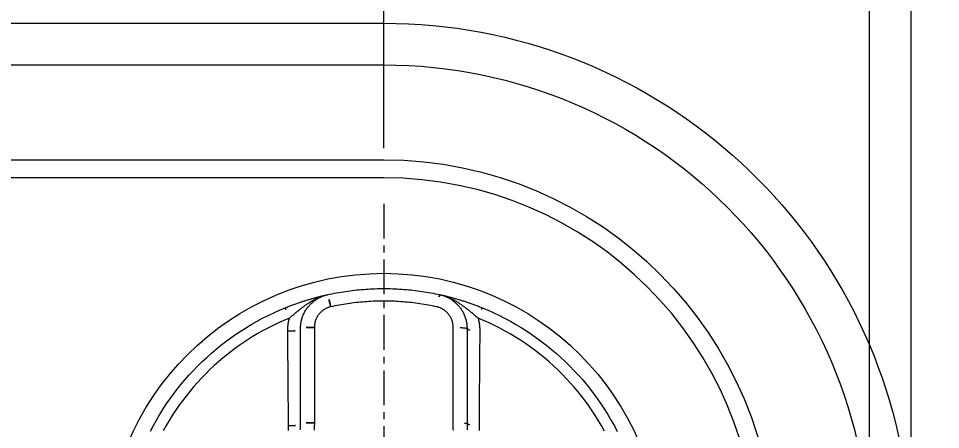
# Model space of a CAD drawing. Extents: x 16296679582 to 16296680068, y -37409616349 to -37409615993.
# Drawn here: x 16296679726.4 to 16296679792.8, y -37409616153.2 to -37409616123.6 of the extents above; entities that cross this region are included whole.
import ezdxf

# ---------------------------------------------------------------- set-up
doc = ezdxf.new("R2010")
doc.units = 0
doc.header["$LTSCALE"] = 10
doc.header["$MEASUREMENT"] = 0
doc.header["$PDMODE"] = 3
doc.header["$PDSIZE"] = -10
doc.linetypes.add('CENTER', pattern=[2, 1.25, -0.25, 0.25, -0.25])
doc.layers.get('0').update_dxf_attribs({"linetype": 'CONTINUOUS'})
doc.layers.get('DEFPOINTS').update_dxf_attribs({"linetype": 'CONTINUOUS'})
doc.layers.add('CL', color=2, linetype='CENTER')
doc.layers.add('DWG', color=7, linetype='CONTINUOUS')
doc.styles.add('Daelim Dimension', font='')
doc.styles.get('Daelim Dimension').set_extended_font_data('나눔고딕')
doc.dimstyles.new('DEFAULT', dxfattribs={"dimscale": 2, "dimtxt": 2, "dimasz": 2, "dimexe": 0, "dimexo": 2, "dimgap": 1, "dimtad": 1, "dimdec": 1, "dimzin": 9, "dimdsep": 46, "dimtxsty": 'Daelim Dimension', "dimcen": 0.5, "dimclrd": 252, "dimclre": 252, "dimclrt": 3, "dimadec": 1, "dimazin": 0, "dimtfac": 1, "dimtdec": 1, "dimtix": 1, "dimtmove": 0, "dimatfit": 3, "dimfxl": 1, "dimtolj": 1, "dimtzin": 1, "dimlwd": 9, "dimlwe": 9, "dimarcsym": 0})

# ---------------------------------------------------------------- blocks, each defined once
blk = doc.blocks.new('*D43')
at = {"color": 5, "lineweight": 9, "transparency": 16777216}
for p, q in [((16296679702.66807, -37409616132.93708), (16296679702.66807, -37409616110.60345)), ((16296679706.66807, -37409616110.60345), (16296679748.66807, -37409616110.60345)), ((16296679752.66807, -37409616132.93708), (16296679752.66807, -37409616110.60345))]:
    blk.add_line(p, q, dxfattribs=at)
at = {"color": 5, "transparency": 16777216}
for points in [[(16296679706.66807, -37409616109.93679), (16296679706.66807, -37409616111.27012), (16296679702.66807, -37409616110.60345)], [(16296679748.66807, -37409616109.93679), (16296679748.66807, -37409616111.27012), (16296679752.66807, -37409616110.60345)]]:
    blk.add_solid(points, dxfattribs=at)
at = {"layer": 'DEFPOINTS', "color": 0, "transparency": 16777216}
for p in [(16296679752.66807, -37409616110.60345), (16296679702.66807, -37409616136.93708), (16296679752.66807, -37409616136.93708)]:
    blk.add_point(p, dxfattribs=at)
at = {"color": 7, "transparency": 16777216, "insert": (16296679727.66807, -37409616104.26011), "char_height": 8, "attachment_point": 5, "style": 'Daelim Dimension'}
blk.add_mtext('\\A1;50', dxfattribs=at)
blk = doc.blocks.new('*D44')
at = {"color": 5, "lineweight": 9, "transparency": 16777216}
for p, q in [((16296679664.66807, -37409616157.93708), (16296679664.66807, -37409616082.79661)), ((16296679668.66807, -37409616082.79661), (16296679786.66807, -37409616082.79661)), ((16296679790.66807, -37409616157.93708), (16296679790.66807, -37409616082.79661))]:
    blk.add_line(p, q, dxfattribs=at)
at = {"color": 5, "transparency": 16777216}
for points in [[(16296679668.66807, -37409616082.12994), (16296679668.66807, -37409616083.46327), (16296679664.66807, -37409616082.79661)], [(16296679786.66807, -37409616082.12994), (16296679786.66807, -37409616083.46327), (16296679790.66807, -37409616082.79661)]]:
    blk.add_solid(points, dxfattribs=at)
at = {"layer": 'DEFPOINTS', "color": 0, "transparency": 16777216}
for p in [(16296679790.66807, -37409616082.79661), (16296679664.66807, -37409616161.93708), (16296679790.66807, -37409616161.93708)]:
    blk.add_point(p, dxfattribs=at)
at = {"color": 7, "transparency": 16777216, "insert": (16296679727.66807, -37409616076.44182), "char_height": 8, "attachment_point": 5, "style": 'Daelim Dimension'}
blk.add_mtext('\\A1;126', dxfattribs=at)
blk = doc.blocks.new('*D42')
at = {"color": 5, "lineweight": 9, "transparency": 16777216}
for p, q in [((16296679667.66807, -37409616157.93708), (16296679667.66807, -37409616095.18499)), ((16296679671.66807, -37409616095.18499), (16296679783.66807, -37409616095.18499)), ((16296679787.66807, -37409616157.93708), (16296679787.66807, -37409616095.18499))]:
    blk.add_line(p, q, dxfattribs=at)
at = {"color": 5, "transparency": 16777216}
for points in [[(16296679671.66807, -37409616094.51833), (16296679671.66807, -37409616095.85165), (16296679667.66807, -37409616095.18499)], [(16296679783.66807, -37409616094.51833), (16296679783.66807, -37409616095.85165), (16296679787.66807, -37409616095.18499)]]:
    blk.add_solid(points, dxfattribs=at)
at = {"layer": 'DEFPOINTS', "color": 0, "transparency": 16777216}
for p in [(16296679787.66807, -37409616095.18499), (16296679667.66807, -37409616161.93708), (16296679787.66807, -37409616161.93708)]:
    blk.add_point(p, dxfattribs=at)
at = {"color": 7, "transparency": 16777216, "insert": (16296679727.66807, -37409616088.84737), "char_height": 8, "attachment_point": 5, "style": 'Daelim Dimension'}
blk.add_mtext('\\A1;120', dxfattribs=at)

msp = doc.modelspace()

# ---------------------------------------------------------------- linework, layer by layer
at = {"layer": 'CL', "lineweight": 13, "ltscale": 0.2}
msp.add_line((16296679752.66807, -37409616136.93708), (16296679752.66807, -37409616227.37255), dxfattribs=at)
at = {"layer": 'DWG', "lineweight": 18}
for p, q in [((16296679702.66807, -37409616123.93708), (16296679752.66807, -37409616123.93708)), ((16296679702.66807, -37409616126.93708), (16296679752.66807, -37409616126.93708)), ((16296679702.66807, -37409616133.76535), (16296679752.66807, -37409616133.76535)), ((16296679752.66807, -37409616135.05945), (16296679702.66807, -37409616135.05945)), ((16296679746.66807, -37409616152.74129), (16296679746.66807, -37409616145.91491)), ((16296679747.66807, -37409616145.8251), (16296679747.66807, -37409616152.68913)), ((16296679757.66807, -37409616152.68913), (16296679757.66807, -37409616145.8251)), ((16296679758.66807, -37409616145.91491), (16296679758.66807, -37409616152.74129))]:
    msp.add_line(p, q, dxfattribs=at)
for points in [[(16296679748.63453, -37409616143.4725), (16296679748.79465, -37409616143.43824), (16296679748.95492, -37409616143.40538), (16296679749.11533, -37409616143.37392), (16296679749.27588, -37409616143.34385), (16296679749.43656, -37409616143.31519), (16296679749.59736, -37409616143.28791), (16296679749.75829, -37409616143.26204), (16296679749.91932, -37409616143.23757), (16296679750.08047, -37409616143.2145), (16296679750.24171, -37409616143.19282), (16296679750.40304, -37409616143.17255), (16296679750.56447, -37409616143.15366), (16296679750.72597, -37409616143.13618), (16296679750.88755, -37409616143.1201), (16296679751.0492, -37409616143.10542), (16296679751.21091, -37409616143.09213), (16296679751.37267, -37409616143.08025), (16296679751.53449, -37409616143.06976), (16296679751.69635, -37409616143.06067), (16296679751.85825, -37409616143.05298), (16296679752.02018, -37409616143.04668), (16296679752.18213, -37409616143.04179), (16296679752.3441, -37409616143.0383), (16296679752.50609, -37409616143.0362), (16296679752.66808, -37409616143.0355), (16296679752.83007, -37409616143.0362), (16296679752.99206, -37409616143.0383), (16296679753.15403, -37409616143.04179), (16296679753.31598, -37409616143.04669), (16296679753.47791, -37409616143.05298), (16296679753.63981, -37409616143.06067), (16296679753.80167, -37409616143.06976), (16296679753.96348, -37409616143.08025), (16296679754.12525, -37409616143.09214), (16296679754.28696, -37409616143.10542), (16296679754.44861, -37409616143.1201), (16296679754.61019, -37409616143.13618), (16296679754.77169, -37409616143.15366), (16296679754.93311, -37409616143.17255), (16296679755.09445, -37409616143.19283), (16296679755.25569, -37409616143.2145), (16296679755.41683, -37409616143.23757), (16296679755.57786, -37409616143.26205), (16296679755.73878, -37409616143.28792), (16296679755.89959, -37409616143.31519), (16296679756.06027, -37409616143.34385), (16296679756.22082, -37409616143.37392), (16296679756.38123, -37409616143.40538), (16296679756.54149, -37409616143.43824), (16296679756.70161, -37409616143.4725)], [(16296679745.57218, -37409616144.41971), (16296679745.64095, -37409616144.39201), (16296679745.70988, -37409616144.36458), (16296679745.77893, -37409616144.33741), (16296679745.84805, -37409616144.31053), (16296679745.9172, -37409616144.28395), (16296679745.98632, -37409616144.25768), (16296679746.05537, -37409616144.23174), (16296679746.1243, -37409616144.20615), (16296679746.19307, -37409616144.18092), (16296679746.26162, -37409616144.15605), (16296679746.3299, -37409616144.13158), (16296679746.39788, -37409616144.10751), (16296679746.4655, -37409616144.08385), (16296679746.53271, -37409616144.06064), (16296679746.59957, -37409616144.03783), (16296679746.66617, -37409616144.01539), (16296679746.73244, -37409616143.99334), (16296679746.79834, -37409616143.97168), (16296679746.86386, -37409616143.95042), (16296679746.92897, -37409616143.92954), (16296679746.99364, -37409616143.90906), (16296679747.05784, -37409616143.88898), (16296679747.12155, -37409616143.86929), (16296679747.18474, -37409616143.85001), (16296679747.24737, -37409616143.83114), (16296679747.30943, -37409616143.81267), (16296679747.37089, -37409616143.7946), (16296679747.43172, -37409616143.77695), (16296679747.49189, -37409616143.7597), (16296679747.55138, -37409616143.74287), (16296679747.61027, -37409616143.72639), (16296679747.66859, -37409616143.71028), (16296679747.72635, -37409616143.69452), (16296679747.78355, -37409616143.67911), (16296679747.84022, -37409616143.66402), (16296679747.89637, -37409616143.64927), (16296679747.95201, -37409616143.63483), (16296679748.00714, -37409616143.6207), (16296679748.06179, -37409616143.60688), (16296679748.11597, -37409616143.59335), (16296679748.16969, -37409616143.58011), (16296679748.22296, -37409616143.56715), (16296679748.27579, -37409616143.55445), (16296679748.32821, -37409616143.54202), (16296679748.38021, -37409616143.52985), (16296679748.43182, -37409616143.51791), (16296679748.48304, -37409616143.50623), (16296679748.5339, -37409616143.49477), (16296679748.58439, -37409616143.48353), (16296679748.63453, -37409616143.4725)], [(16296679745.87219, -37409616145.16058), (16296679745.92317, -37409616145.11633), (16296679745.97419, -37409616145.0722), (16296679746.02524, -37409616145.02819), (16296679746.07635, -37409616144.98433), (16296679746.12752, -37409616144.94062), (16296679746.17875, -37409616144.8971), (16296679746.23007, -37409616144.85377), (16296679746.28147, -37409616144.81065), (16296679746.33297, -37409616144.76777), (16296679746.38457, -37409616144.72514), (16296679746.43629, -37409616144.68276), (16296679746.48813, -37409616144.64067), (16296679746.54011, -37409616144.59888), (16296679746.59223, -37409616144.55742), (16296679746.64451, -37409616144.51628), (16296679746.69694, -37409616144.47549), (16296679746.74955, -37409616144.43508), (16296679746.80234, -37409616144.39506), (16296679746.85532, -37409616144.35544), (16296679746.90849, -37409616144.31624), (16296679746.96188, -37409616144.27748), (16296679747.01548, -37409616144.23918), (16296679747.06931, -37409616144.20135), (16296679747.12337, -37409616144.16402), (16296679747.17769, -37409616144.12719), (16296679747.23227, -37409616144.09095), (16296679747.28714, -37409616144.05539), (16296679747.3423, -37409616144.02053), (16296679747.39775, -37409616143.98639), (16296679747.4535, -37409616143.95299), (16296679747.50955, -37409616143.92034), (16296679747.5659, -37409616143.88848), (16296679747.62255, -37409616143.85742), (16296679747.67951, -37409616143.82719), (16296679747.73678, -37409616143.7978), (16296679747.79436, -37409616143.76927), (16296679747.85225, -37409616143.74163), (16296679747.91046, -37409616143.7149), (16296679747.96899, -37409616143.68909), (16296679748.02784, -37409616143.66424), (16296679748.08701, -37409616143.64036), (16296679748.14651, -37409616143.61746), (16296679748.20634, -37409616143.59558), (16296679748.26649, -37409616143.57473), (16296679748.32699, -37409616143.55494), (16296679748.38781, -37409616143.53622), (16296679748.44898, -37409616143.51859), (16296679748.51049, -37409616143.50208), (16296679748.57234, -37409616143.48672), (16296679748.63453, -37409616143.4725)], [(16296679746.66807, -37409616145.91491), (16296679746.669, -37409616145.84746), (16296679746.67179, -37409616145.77993), (16296679746.67643, -37409616145.71239), (16296679746.6829, -37409616145.64493), (16296679746.69119, -37409616145.5776), (16296679746.70128, -37409616145.51048), (16296679746.71317, -37409616145.44365), (16296679746.72684, -37409616145.37717), (16296679746.74228, -37409616145.31112), (16296679746.75947, -37409616145.24557), (16296679746.77841, -37409616145.1806), (16296679746.79908, -37409616145.11628), (16296679746.82148, -37409616145.05266), (16296679746.84565, -37409616144.98959), (16296679746.8716, -37409616144.92709), (16296679746.89927, -37409616144.86523), (16296679746.92864, -37409616144.80407), (16296679746.95967, -37409616144.74368), (16296679746.99232, -37409616144.68411), (16296679747.02655, -37409616144.62544), (16296679747.06234, -37409616144.56773), (16296679747.09963, -37409616144.51105), (16296679747.1384, -37409616144.45545), (16296679747.17861, -37409616144.401), (16296679747.22023, -37409616144.34778), (16296679747.26327, -37409616144.29575), (16296679747.30781, -37409616144.24483), (16296679747.35381, -37409616144.19508), (16296679747.40119, -37409616144.14651), (16296679747.44991, -37409616144.0992), (16296679747.49991, -37409616144.05318), (16296679747.55114, -37409616144.00852), (16296679747.60353, -37409616143.96526), (16296679747.65704, -37409616143.92344), (16296679747.71161, -37409616143.88312), (16296679747.76718, -37409616143.84434), (16296679747.8237, -37409616143.80715), (16296679747.88113, -37409616143.77161), (16296679747.93959, -37409616143.73761), (16296679747.99907, -37409616143.70517), (16296679748.0595, -37409616143.67431), (16296679748.12081, -37409616143.64507), (16296679748.18292, -37409616143.61746), (16296679748.24577, -37409616143.59152), (16296679748.30929, -37409616143.56728), (16296679748.37342, -37409616143.54477), (16296679748.43807, -37409616143.524), (16296679748.50319, -37409616143.50502), (16296679748.5687, -37409616143.48785), (16296679748.63453, -37409616143.4725)], [(16296679756.48819, -37409616144.35157), (16296679756.33656, -37409616144.31895), (16296679756.18479, -37409616144.28766), (16296679756.03288, -37409616144.2577), (16296679755.88083, -37409616144.22906), (16296679755.72866, -37409616144.20177), (16296679755.57637, -37409616144.1758), (16296679755.42397, -37409616144.15117), (16296679755.27146, -37409616144.12787), (16296679755.11885, -37409616144.1059), (16296679754.96614, -37409616144.08526), (16296679754.81334, -37409616144.06595), (16296679754.66046, -37409616144.04797), (16296679754.5075, -37409616144.03133), (16296679754.35447, -37409616144.01601), (16296679754.20137, -37409616144.00203), (16296679754.04821, -37409616143.98938), (16296679753.895, -37409616143.97806), (16296679753.74174, -37409616143.96807), (16296679753.58844, -37409616143.95942), (16296679753.4351, -37409616143.9521), (16296679753.28173, -37409616143.9461), (16296679753.12834, -37409616143.94144), (16296679752.97493, -37409616143.93811), (16296679752.82151, -37409616143.93611), (16296679752.66808, -37409616143.93545), (16296679752.51466, -37409616143.93611), (16296679752.36123, -37409616143.93811), (16296679752.20782, -37409616143.94144), (16296679752.05443, -37409616143.9461), (16296679751.90107, -37409616143.9521), (16296679751.74773, -37409616143.95942), (16296679751.59443, -37409616143.96807), (16296679751.44117, -37409616143.97806), (16296679751.28795, -37409616143.98938), (16296679751.1348, -37409616144.00203), (16296679750.9817, -37409616144.01601), (16296679750.82866, -37409616144.03133), (16296679750.6757, -37409616144.04797), (16296679750.52282, -37409616144.06594), (16296679750.37002, -37409616144.08525), (16296679750.21731, -37409616144.1059), (16296679750.0647, -37409616144.12786), (16296679749.91219, -37409616144.15117), (16296679749.75978, -37409616144.1758), (16296679749.60749, -37409616144.20177), (16296679749.45532, -37409616144.22906), (16296679749.30327, -37409616144.2577), (16296679749.15136, -37409616144.28766), (16296679748.99958, -37409616144.31895), (16296679748.84795, -37409616144.35157)], [(16296679756.70161, -37409616143.4725), (16296679756.76381, -37409616143.48672), (16296679756.82567, -37409616143.50209), (16296679756.88718, -37409616143.51859), (16296679756.94835, -37409616143.53622), (16296679757.00918, -37409616143.55495), (16296679757.06968, -37409616143.57474), (16296679757.12984, -37409616143.59559), (16296679757.18967, -37409616143.61748), (16296679757.24918, -37409616143.64037), (16296679757.30836, -37409616143.66426), (16296679757.36721, -37409616143.68912), (16296679757.42574, -37409616143.71492), (16296679757.48395, -37409616143.74165), (16296679757.54185, -37409616143.76929), (16296679757.59944, -37409616143.79783), (16296679757.65671, -37409616143.82722), (16296679757.71367, -37409616143.85746), (16296679757.77033, -37409616143.88852), (16296679757.82669, -37409616143.92038), (16296679757.88274, -37409616143.95303), (16296679757.9385, -37409616143.98643), (16296679757.99396, -37409616144.02058), (16296679758.04912, -37409616144.05544), (16296679758.10399, -37409616144.091), (16296679758.15858, -37409616144.12724), (16296679758.2129, -37409616144.16407), (16296679758.26697, -37409616144.20141), (16296679758.3208, -37409616144.23924), (16296679758.37441, -37409616144.27755), (16296679758.4278, -37409616144.31631), (16296679758.48098, -37409616144.35551), (16296679758.53396, -37409616144.39513), (16296679758.58676, -37409616144.43517), (16296679758.63937, -37409616144.47559), (16296679758.69181, -37409616144.51637), (16296679758.74408, -37409616144.55751), (16296679758.79621, -37409616144.59898), (16296679758.84819, -37409616144.64078), (16296679758.90004, -37409616144.68287), (16296679758.95176, -37409616144.72524), (16296679759.00337, -37409616144.76788), (16296679759.05487, -37409616144.81077), (16296679759.10627, -37409616144.85389), (16296679759.15759, -37409616144.89722), (16296679759.20883, -37409616144.94075), (16296679759.25999, -37409616144.98446), (16296679759.3111, -37409616145.02833), (16296679759.36216, -37409616145.07234), (16296679759.41318, -37409616145.11648), (16296679759.46416, -37409616145.16073)], [(16296679756.70161, -37409616143.4725), (16296679756.75176, -37409616143.48353), (16296679756.80226, -37409616143.49477), (16296679756.85312, -37409616143.50623), (16296679756.90435, -37409616143.51792), (16296679756.95597, -37409616143.52985), (16296679757.00798, -37409616143.54203), (16296679757.0604, -37409616143.55447), (16296679757.11325, -37409616143.56716), (16296679757.16653, -37409616143.58012), (16296679757.22025, -37409616143.59337), (16296679757.27444, -37409616143.6069), (16296679757.3291, -37409616143.62073), (16296679757.38424, -37409616143.63486), (16296679757.43989, -37409616143.6493), (16296679757.49605, -37409616143.66405), (16296679757.55272, -37409616143.67914), (16296679757.60994, -37409616143.69456), (16296679757.66771, -37409616143.71033), (16296679757.72604, -37409616143.72644), (16296679757.78494, -37409616143.74291), (16296679757.84443, -37409616143.75975), (16296679757.90461, -37409616143.777), (16296679757.96545, -37409616143.79465), (16296679758.02692, -37409616143.81273), (16296679758.08899, -37409616143.8312), (16296679758.15163, -37409616143.85008), (16296679758.21483, -37409616143.86937), (16296679758.27855, -37409616143.88905), (16296679758.34276, -37409616143.90914), (16296679758.40743, -37409616143.92963), (16296679758.47255, -37409616143.9505), (16296679758.53808, -37409616143.97177), (16296679758.604, -37409616143.99344), (16296679758.67027, -37409616144.01549), (16296679758.73688, -37409616144.03793), (16296679758.80375, -37409616144.06075), (16296679758.87096, -37409616144.08397), (16296679758.93859, -37409616144.10762), (16296679759.00657, -37409616144.1317), (16296679759.07486, -37409616144.15617), (16296679759.14342, -37409616144.18104), (16296679759.21219, -37409616144.20628), (16296679759.28113, -37409616144.23187), (16296679759.35018, -37409616144.25782), (16296679759.41931, -37409616144.28409), (16296679759.48846, -37409616144.31068), (16296679759.55759, -37409616144.33756), (16296679759.62665, -37409616144.36473), (16296679759.69558, -37409616144.39217), (16296679759.76435, -37409616144.41987)], [(16296679756.70161, -37409616143.4725), (16296679756.76743, -37409616143.48784), (16296679756.83292, -37409616143.50501), (16296679756.89803, -37409616143.52399), (16296679756.96267, -37409616143.54475), (16296679757.02678, -37409616143.56727), (16296679757.09029, -37409616143.5915), (16296679757.15314, -37409616143.61743), (16296679757.21524, -37409616143.64503), (16296679757.27654, -37409616143.67428), (16296679757.33697, -37409616143.70512), (16296679757.39645, -37409616143.73756), (16296679757.45492, -37409616143.77155), (16296679757.51233, -37409616143.80708), (16296679757.56883, -37409616143.84425), (16296679757.62439, -37409616143.883), (16296679757.67894, -37409616143.92332), (16296679757.73244, -37409616143.96512), (16296679757.78483, -37409616144.00838), (16296679757.83605, -37409616144.05303), (16296679757.88605, -37409616144.09904), (16296679757.93477, -37409616144.14635), (16296679757.98216, -37409616144.19491), (16296679758.02816, -37409616144.24467), (16296679758.07272, -37409616144.29559), (16296679758.11578, -37409616144.34761), (16296679758.15738, -37409616144.40079), (16296679758.19758, -37409616144.45521), (16296679758.23634, -37409616144.51078), (16296679758.27363, -37409616144.56744), (16296679758.30941, -37409616144.62514), (16296679758.34364, -37409616144.6838), (16296679758.37629, -37409616144.74335), (16296679758.40732, -37409616144.80375), (16296679758.4367, -37409616144.86491), (16296679758.46439, -37409616144.92678), (16296679758.49036, -37409616144.9893), (16296679758.51456, -37409616145.05238), (16296679758.53698, -37409616145.11601), (16296679758.55767, -37409616145.18034), (16296679758.57662, -37409616145.24531), (16296679758.59383, -37409616145.31087), (16296679758.60928, -37409616145.37692), (16296679758.62296, -37409616145.44342), (16296679758.63485, -37409616145.51028), (16296679758.64495, -37409616145.57742), (16296679758.65324, -37409616145.64478), (16296679758.65971, -37409616145.71228), (16296679758.66435, -37409616145.77985), (16296679758.66714, -37409616145.84742), (16296679758.66807, -37409616145.91491)], [(16296679735.86537, -37409616153.28722), (16296679736.07468, -37409616152.89122), (16296679736.29336, -37409616152.50027), (16296679736.52135, -37409616152.11461), (16296679736.75857, -37409616151.73442), (16296679737.00493, -37409616151.35993), (16296679737.26017, -37409616150.99157), (16296679737.52392, -37409616150.6297), (16296679737.79604, -37409616150.27448), (16296679738.07637, -37409616149.92602), (16296679738.36473, -37409616149.58448), (16296679738.66098, -37409616149.24999), (16296679738.96494, -37409616148.92271), (16296679739.27646, -37409616148.60275), (16296679739.59538, -37409616148.29025), (16296679739.92153, -37409616147.98537), (16296679740.25475, -37409616147.68824), (16296679740.59488, -37409616147.39899), (16296679740.94177, -37409616147.11777), (16296679741.29524, -37409616146.84472), (16296679741.65515, -37409616146.57996), (16296679742.02131, -37409616146.32365), (16296679742.39359, -37409616146.07593), (16296679742.7718, -37409616145.83692), (16296679743.1558, -37409616145.60677), (16296679743.54542, -37409616145.38562), (16296679743.9405, -37409616145.17361), (16296679744.34088, -37409616144.97087), (16296679744.74639, -37409616144.77755), (16296679745.15688, -37409616144.59378), (16296679745.57218, -37409616144.41971)], [(16296679748.84795, -37409616144.35157), (16296679748.80828, -37409616144.36087), (16296679748.76881, -37409616144.37128), (16296679748.72958, -37409616144.3828), (16296679748.69064, -37409616144.39539), (16296679748.65203, -37409616144.40904), (16296679748.61378, -37409616144.42374), (16296679748.57595, -37409616144.43948), (16296679748.53857, -37409616144.45621), (16296679748.50169, -37409616144.47395), (16296679748.46534, -37409616144.49265), (16296679748.42957, -37409616144.51231), (16296679748.39443, -37409616144.53291), (16296679748.35992, -37409616144.55446), (16296679748.32596, -37409616144.57698), (16296679748.29258, -37409616144.60047), (16296679748.25981, -37409616144.62489), (16296679748.22769, -37409616144.6502), (16296679748.19625, -37409616144.67638), (16296679748.16552, -37409616144.7034), (16296679748.13553, -37409616144.73123), (16296679748.10632, -37409616144.75983), (16296679748.07793, -37409616144.78919), (16296679748.05037, -37409616144.81926), (16296679748.0237, -37409616144.85001), (16296679747.99793, -37409616144.88143), (16296679747.97302, -37409616144.91357), (16296679747.94895, -37409616144.94644), (16296679747.92576, -37409616144.98), (16296679747.90345, -37409616145.01419), (16296679747.88206, -37409616145.049), (16296679747.8616, -37409616145.08437), (16296679747.84209, -37409616145.12027), (16296679747.82355, -37409616145.15666), (16296679747.80601, -37409616145.19351), (16296679747.78949, -37409616145.23077), (16296679747.774, -37409616145.26841), (16296679747.75957, -37409616145.30638), (16296679747.74621, -37409616145.34469), (16296679747.73387, -37409616145.38341), (16296679747.72257, -37409616145.42251), (16296679747.71231, -37409616145.46195), (16296679747.70311, -37409616145.50169), (16296679747.69495, -37409616145.54168), (16296679747.68787, -37409616145.58188), (16296679747.68185, -37409616145.62225), (16296679747.67691, -37409616145.66273), (16296679747.67305, -37409616145.70332), (16296679747.67029, -37409616145.74393), (16296679747.66863, -37409616145.78454), (16296679747.66807, -37409616145.8251)], [(16296679757.66807, -37409616145.8251), (16296679757.66752, -37409616145.78451), (16296679757.66585, -37409616145.74388), (16296679757.66309, -37409616145.70324), (16296679757.65924, -37409616145.66265), (16296679757.65429, -37409616145.62214), (16296679757.64827, -37409616145.58176), (16296679757.64118, -37409616145.54154), (16296679757.63302, -37409616145.50154), (16296679757.62381, -37409616145.4618), (16296679757.61354, -37409616145.42236), (16296679757.60224, -37409616145.38325), (16296679757.58989, -37409616145.34453), (16296679757.57651, -37409616145.30622), (16296679757.56207, -37409616145.26823), (16296679757.54657, -37409616145.23059), (16296679757.53003, -37409616145.19332), (16296679757.51249, -37409616145.15647), (16296679757.49395, -37409616145.12008), (16296679757.47444, -37409616145.08418), (16296679757.45398, -37409616145.04881), (16296679757.43259, -37409616145.01402), (16296679757.41029, -37409616144.97983), (16296679757.3871, -37409616144.9463), (16296679757.36304, -37409616144.91345), (16296679757.33814, -37409616144.88133), (16296679757.31236, -37409616144.84991), (16296679757.28567, -37409616144.81916), (16296679757.25811, -37409616144.78909), (16296679757.22971, -37409616144.75974), (16296679757.2005, -37409616144.73113), (16296679757.17052, -37409616144.70331), (16296679757.13979, -37409616144.67629), (16296679757.10835, -37409616144.65012), (16296679757.07624, -37409616144.62481), (16296679757.04348, -37409616144.6004), (16296679757.01011, -37409616144.57693), (16296679756.97616, -37409616144.55441), (16296679756.94166, -37409616144.53288), (16296679756.90651, -37409616144.51228), (16296679756.87074, -37409616144.49263), (16296679756.8344, -37409616144.47392), (16296679756.79752, -37409616144.4562), (16296679756.76014, -37409616144.43946), (16296679756.72231, -37409616144.42374), (16296679756.68407, -37409616144.40903), (16296679756.64547, -37409616144.39538), (16296679756.60653, -37409616144.38279), (16296679756.56731, -37409616144.37128), (16296679756.52785, -37409616144.36087), (16296679756.48819, -37409616144.35157)], [(16296679759.76435, -37409616144.41987), (16296679760.18098, -37409616144.59459), (16296679760.59289, -37409616144.77924), (16296679760.9999, -37409616144.97366), (16296679761.40183, -37409616145.17767), (16296679761.79851, -37409616145.39112), (16296679762.18975, -37409616145.61385), (16296679762.57538, -37409616145.84569), (16296679762.95521, -37409616146.08648), (16296679763.32907, -37409616146.33606), (16296679763.69678, -37409616146.59427), (16296679764.05816, -37409616146.86093), (16296679764.41304, -37409616147.1359), (16296679764.76123, -37409616147.41901), (16296679765.10255, -37409616147.7101), (16296679765.43683, -37409616148.009), (16296679765.76388, -37409616148.31554), (16296679766.08353, -37409616148.62959), (16296679766.39561, -37409616148.95095), (16296679766.69992, -37409616149.27949), (16296679766.99629, -37409616149.61502), (16296679767.28455, -37409616149.95739), (16296679767.56451, -37409616150.30644), (16296679767.836, -37409616150.66201), (16296679768.09884, -37409616151.02393), (16296679768.35284, -37409616151.39204), (16296679768.59783, -37409616151.766), (16296679768.83368, -37409616152.14545), (16296679769.06033, -37409616152.5302), (16296679769.2777, -37409616152.92005), (16296679769.48572, -37409616153.3148)], [(16296679745.87219, -37409616145.16058), (16296679745.47442, -37409616145.3273), (16296679745.08127, -37409616145.5033), (16296679744.69289, -37409616145.68846), (16296679744.30943, -37409616145.88263), (16296679743.93105, -37409616146.08569), (16296679743.55789, -37409616146.29749), (16296679743.19012, -37409616146.51791), (16296679742.8279, -37409616146.74681), (16296679742.47136, -37409616146.98406), (16296679742.12068, -37409616147.22954), (16296679741.776, -37409616147.48309), (16296679741.43747, -37409616147.74461), (16296679741.10526, -37409616148.01393), (16296679740.77951, -37409616148.29095), (16296679740.46038, -37409616148.57552), (16296679740.14803, -37409616148.8675), (16296679739.84261, -37409616149.16677), (16296679739.54427, -37409616149.47321), (16296679739.25317, -37409616149.78665), (16296679738.96946, -37409616150.10699), (16296679738.6933, -37409616150.43408), (16296679738.42484, -37409616150.76779), (16296679738.16423, -37409616151.108), (16296679737.91164, -37409616151.45456), (16296679737.66721, -37409616151.80734), (16296679737.43127, -37409616152.16599), (16296679737.20409, -37409616152.5301), (16296679736.98575, -37409616152.89945), (16296679736.77632, -37409616153.27386)], [(16296679745.75252, -37409616146.10834), (16296679745.75241, -37409616146.08929), (16296679745.75241, -37409616146.07023), (16296679745.7525, -37409616146.05116), (16296679745.7527, -37409616146.03208), (16296679745.753, -37409616146.01299), (16296679745.7534, -37409616145.9939), (16296679745.75391, -37409616145.97481), (16296679745.75452, -37409616145.95571), (16296679745.75523, -37409616145.93661), (16296679745.75605, -37409616145.9175), (16296679745.75696, -37409616145.89839), (16296679745.75798, -37409616145.87929), (16296679745.7591, -37409616145.86018), (16296679745.76033, -37409616145.84106), (16296679745.76165, -37409616145.82196), (16296679745.76308, -37409616145.80286), (16296679745.76461, -37409616145.78376), (16296679745.76624, -37409616145.76466), (16296679745.76798, -37409616145.74557), (16296679745.76982, -37409616145.72648), (16296679745.77175, -37409616145.70741), (16296679745.77379, -37409616145.68833), (16296679745.77594, -37409616145.66927), (16296679745.77818, -37409616145.65021), (16296679745.78053, -37409616145.63116), (16296679745.78298, -37409616145.61213), (16296679745.78553, -37409616145.5931), (16296679745.78818, -37409616145.57409), (16296679745.79093, -37409616145.55509), (16296679745.79379, -37409616145.53611), (16296679745.79675, -37409616145.51714), (16296679745.7998, -37409616145.49818), (16296679745.80297, -37409616145.47925), (16296679745.80623, -37409616145.46033), (16296679745.80959, -37409616145.44142), (16296679745.81306, -37409616145.42254), (16296679745.81662, -37409616145.40367), (16296679745.82029, -37409616145.38483), (16296679745.82406, -37409616145.366), (16296679745.82793, -37409616145.3472), (16296679745.8319, -37409616145.32842), (16296679745.83597, -37409616145.30967), (16296679745.84014, -37409616145.29094), (16296679745.84442, -37409616145.27223), (16296679745.84879, -37409616145.25356), (16296679745.85327, -37409616145.2349), (16296679745.85785, -37409616145.21628), (16296679745.86253, -37409616145.19768), (16296679745.86731, -37409616145.17912), (16296679745.87219, -37409616145.16058)], [(16296679768.57363, -37409616153.30177), (16296679768.3653, -37409616152.92695), (16296679768.14808, -37409616152.55733), (16296679767.92203, -37409616152.19315), (16296679767.68724, -37409616151.83468), (16296679767.44381, -37409616151.48206), (16296679767.19192, -37409616151.1354), (16296679766.93174, -37409616150.79485), (16296679766.66346, -37409616150.46056), (16296679766.38725, -37409616150.13268), (16296679766.10327, -37409616149.81138), (16296679765.81171, -37409616149.4968), (16296679765.51273, -37409616149.1891), (16296679765.20651, -37409616148.88844), (16296679764.89323, -37409616148.59498), (16296679764.57305, -37409616148.30885), (16296679764.24615, -37409616148.03022), (16296679763.91271, -37409616147.75925), (16296679763.5729, -37409616147.49608), (16296679763.22689, -37409616147.24088), (16296679762.87486, -37409616146.99379), (16296679762.51698, -37409616146.75497), (16296679762.15342, -37409616146.52458), (16296679761.78436, -37409616146.30276), (16296679761.40997, -37409616146.08969), (16296679761.03042, -37409616145.88551), (16296679760.64589, -37409616145.69036), (16296679760.25656, -37409616145.50441), (16296679759.86259, -37409616145.32782), (16296679759.46416, -37409616145.16073)], [(16296679759.46416, -37409616145.16073), (16296679759.46904, -37409616145.17926), (16296679759.47382, -37409616145.19782), (16296679759.4785, -37409616145.21642), (16296679759.48307, -37409616145.23504), (16296679759.48755, -37409616145.25368), (16296679759.49192, -37409616145.27236), (16296679759.4962, -37409616145.29106), (16296679759.50037, -37409616145.30978), (16296679759.50444, -37409616145.32854), (16296679759.50841, -37409616145.34731), (16296679759.51228, -37409616145.36611), (16296679759.51605, -37409616145.38493), (16296679759.51971, -37409616145.40377), (16296679759.52328, -37409616145.42263), (16296679759.52674, -37409616145.44151), (16296679759.53011, -37409616145.46041), (16296679759.53337, -37409616145.47933), (16296679759.53653, -37409616145.49827), (16296679759.53959, -37409616145.51721), (16296679759.54254, -37409616145.53618), (16296679759.54539, -37409616145.55516), (16296679759.54815, -37409616145.57416), (16296679759.5508, -37409616145.59316), (16296679759.55335, -37409616145.61218), (16296679759.5558, -37409616145.63122), (16296679759.55815, -37409616145.65026), (16296679759.56039, -37409616145.66931), (16296679759.56253, -37409616145.68837), (16296679759.56457, -37409616145.70744), (16296679759.56651, -37409616145.72652), (16296679759.56835, -37409616145.7456), (16296679759.57008, -37409616145.76469), (16296679759.57171, -37409616145.78378), (16296679759.57324, -37409616145.80288), (16296679759.57467, -37409616145.82198), (16296679759.576, -37409616145.84108), (16296679759.57722, -37409616145.86018), (16296679759.57834, -37409616145.87929), (16296679759.57936, -37409616145.89839), (16296679759.58028, -37409616145.9175), (16296679759.58109, -37409616145.9366), (16296679759.5818, -37409616145.9557), (16296679759.58241, -37409616145.97479), (16296679759.58292, -37409616145.99388), (16296679759.58332, -37409616146.01297), (16296679759.58363, -37409616146.03205), (16296679759.58382, -37409616146.05112), (16296679759.58392, -37409616146.07019), (16296679759.58391, -37409616146.08925), (16296679759.5838, -37409616146.1083)], [(16296679745.80726, -37409616152.92513), (16296679745.80623, -37409616152.78841), (16296679745.8052, -37409616152.65173), (16296679745.80417, -37409616152.51508), (16296679745.80314, -37409616152.37847), (16296679745.8021, -37409616152.2419), (16296679745.80105, -37409616152.10535), (16296679745.80001, -37409616151.96883), (16296679745.79896, -37409616151.83235), (16296679745.7979, -37409616151.69589), (16296679745.79685, -37409616151.55946), (16296679745.79579, -37409616151.42306), (16296679745.79473, -37409616151.28667), (16296679745.79366, -37409616151.15031), (16296679745.79259, -37409616151.01398), (16296679745.79152, -37409616150.87766), (16296679745.79045, -37409616150.74137), (16296679745.78938, -37409616150.60509), (16296679745.7883, -37409616150.46883), (16296679745.78722, -37409616150.33257), (16296679745.78614, -37409616150.19633), (16296679745.78505, -37409616150.06011), (16296679745.78396, -37409616149.9239), (16296679745.78288, -37409616149.78769), (16296679745.78178, -37409616149.6515), (16296679745.78069, -37409616149.5153), (16296679745.77959, -37409616149.37911), (16296679745.77849, -37409616149.24293), (16296679745.77739, -37409616149.10675), (16296679745.77628, -37409616148.97057), (16296679745.77518, -37409616148.83438), (16296679745.77407, -37409616148.6982), (16296679745.77295, -37409616148.56201), (16296679745.77184, -37409616148.42581), (16296679745.77072, -37409616148.28961), (16296679745.7696, -37409616148.1534), (16296679745.76848, -37409616148.01719), (16296679745.76736, -37409616147.88096), (16296679745.76623, -37409616147.74471), (16296679745.7651, -37409616147.60846), (16296679745.76397, -37409616147.47219), (16296679745.76284, -37409616147.3359), (16296679745.7617, -37409616147.1996), (16296679745.76056, -37409616147.06327), (16296679745.75942, -37409616146.92693), (16296679745.75828, -37409616146.79056), (16296679745.75713, -37409616146.65417), (16296679745.75598, -37409616146.51775), (16296679745.75483, -37409616146.38131), (16296679745.75368, -37409616146.24484), (16296679745.75252, -37409616146.10834)], [(16296679759.5838, -37409616146.1083), (16296679759.58265, -37409616146.24479), (16296679759.5815, -37409616146.38125), (16296679759.58035, -37409616146.51768), (16296679759.5792, -37409616146.65409), (16296679759.57806, -37409616146.79047), (16296679759.57692, -37409616146.92683), (16296679759.57578, -37409616147.06317), (16296679759.57464, -37409616147.19949), (16296679759.57351, -37409616147.33579), (16296679759.57238, -37409616147.47207), (16296679759.57125, -37409616147.60834), (16296679759.57012, -37409616147.74458), (16296679759.56899, -37409616147.88081), (16296679759.56787, -37409616148.01704), (16296679759.56675, -37409616148.15325), (16296679759.56563, -37409616148.28945), (16296679759.56451, -37409616148.42564), (16296679759.5634, -37409616148.56184), (16296679759.56228, -37409616148.69802), (16296679759.56117, -37409616148.8342), (16296679759.56006, -37409616148.97038), (16296679759.55895, -37409616149.10656), (16296679759.55785, -37409616149.24274), (16296679759.55675, -37409616149.37892), (16296679759.55564, -37409616149.51511), (16296679759.55454, -37409616149.6513), (16296679759.55345, -37409616149.78749), (16296679759.55235, -37409616149.9237), (16296679759.55126, -37409616150.05991), (16296679759.55017, -37409616150.19614), (16296679759.54909, -37409616150.33237), (16296679759.548, -37409616150.46862), (16296679759.54692, -37409616150.60488), (16296679759.54584, -37409616150.74117), (16296679759.54476, -37409616150.87746), (16296679759.54369, -37409616151.01377), (16296679759.54262, -37409616151.15011), (16296679759.54155, -37409616151.28646), (16296679759.54049, -37409616151.42284), (16296679759.53942, -37409616151.55924), (16296679759.53836, -37409616151.69567), (16296679759.53731, -37409616151.83212), (16296679759.53625, -37409616151.96861), (16296679759.5352, -37409616152.10511), (16296679759.53415, -37409616152.24165), (16296679759.53311, -37409616152.37823), (16296679759.53207, -37409616152.51483), (16296679759.53103, -37409616152.65147), (16296679759.52999, -37409616152.78815), (16296679759.52896, -37409616152.92486)], [(16296679745.80228, -37409616153.2435), (16296679745.8049, -37409616153.16396), (16296679745.80661, -37409616153.08438), (16296679745.80739, -37409616153.00476), (16296679745.80726, -37409616152.92513)], [(16296679746.65446, -37409616153.20817), (16296679746.65935, -37409616153.11501), (16296679746.66316, -37409616153.02174), (16296679746.66589, -37409616152.92835), (16296679746.66753, -37409616152.83487), (16296679746.66807, -37409616152.74129)], [(16296679747.66807, -37409616152.68913), (16296679747.66746, -37409616152.79494), (16296679747.66562, -37409616152.90063), (16296679747.66256, -37409616153.00623), (16296679747.65828, -37409616153.11169), (16296679747.65278, -37409616153.21702)], [(16296679757.68336, -37409616153.21702), (16296679757.67787, -37409616153.11169), (16296679757.67359, -37409616153.00623), (16296679757.67052, -37409616152.90063), (16296679757.66869, -37409616152.79494), (16296679757.66807, -37409616152.68913)], [(16296679758.66807, -37409616152.74129), (16296679758.66862, -37409616152.83487), (16296679758.67026, -37409616152.92835), (16296679758.67298, -37409616153.02174), (16296679758.67679, -37409616153.11501), (16296679758.68168, -37409616153.20817)], [(16296679759.52896, -37409616152.92486), (16296679759.52882, -37409616153.00447), (16296679759.52961, -37409616153.08406), (16296679759.53131, -37409616153.16362), (16296679759.53393, -37409616153.24314)]]:
    msp.add_lwpolyline(points, dxfattribs=at)
msp.add_circle((16296679752.66807, -37409616161.93708), 20, dxfattribs=at)
at = {"layer": 'DWG', "lineweight": 18, "extrusion": (0, 0, -1)}
for radius, end in [(37.99999999999999, 255.5224967437418), (34.99999999999999, 270), (28.17173112243791, 270)]:
    msp.add_arc((-16296679752.66807, -37409616161.93708), radius, 90, end, dxfattribs=at)
at = {"layer": 'DWG', "lineweight": 18}
msp.add_arc((16296679752.66807, -37409616161.93708), 26.87763589692529, 270, 90, dxfattribs=at)
for centre, major_axis, ratio, start_param, end_param in [((16296679748.84795, -37409616144.44946), (-0.2134146341463412, 0.9769617156942146), 0.02098781598424432, 4.808172239689621, 6.283185307179586), ((16296679756.48819, -37409616144.44946), (0.2134146341463415, 0.9769617156942146), 0.02098781598424401, 0, 1.475013067489926), ((16296679745.94762, -37409616145.34655), (0.3754439529330268, -0.9268450993591234), 9.820381707244907e-05, 3.141592653662147, 4.510322949645952), ((16296679759.38889, -37409616145.3467), (0.3754645043478345, 0.9268367741813202), 5.940042182899931e-05, 0, 1.368794505635649), ((16296679747.66807, -37409616145.91491), (-1, 1.83697019872103e-16), 0.08980980604455031, 4.71238898038469, 6.283185307179586), ((16296679757.66807, -37409616145.91491), (1, -1.83697019872103e-16), 0.08980980604455031, 0, 1.570796326794897), ((16296679759.66807, -37409616145.91491), (1, -1.83697019872103e-16), 0.1940801974196424, 3.141592653589793, 4.628020973094652), ((16296679745.66807, -37409616145.91491), (1, -1.83697019872103e-16), 0.1941257729214455, 4.796940753754366, 6.283185307179586), ((16296679745.66807, -37409616152.74129), (1, -1.83697019872103e-16), 0.1856353299336063, 4.852027670980614, 6.283185307179586), ((16296679747.66807, -37409616152.74129), (-1, 1.83697019872103e-16), 0.05216037355947396, 4.71238898038469, 6.283185307179586), ((16296679757.66807, -37409616152.74129), (-1, 1.83697019872103e-16), 0.05216037355947396, 3.141592653589827, 4.71238898038469), ((16296679759.66807, -37409616152.74129), (-1, 1.83697019872103e-16), 0.1853670301178255, 0, 1.431235352509983)]:
    msp.add_ellipse(centre, major_axis=major_axis, ratio=ratio, start_param=start_param, end_param=end_param, dxfattribs=at)

# ---------------------------------------------------------------- dimensions: what is measured, and where the dimension line sits
for base, p1, p2, picture, middle in [((16296679790.66807, -37409616082.79661), (16296679664.66807, -37409616161.93708), (16296679790.66807, -37409616161.93708), '*D44', (16296679727.66807, -37409616082.79661)), ((16296679752.66807, -37409616110.60345), (16296679702.66807, -37409616136.93708), (16296679752.66807, -37409616136.93708), '*D43', (16296679727.66807, -37409616110.60345))]:
    dim = msp.add_linear_dim(base=base, p1=p1, p2=p2, dimstyle='DEFAULT', override={"dimtxt": 4, "dimclrd": 5, "dimclre": 5, "dimclrt": 7})
    dim.commit()
    dim.dimension.update_dxf_attribs({"geometry": picture, "text_midpoint": middle, "dimtype": 160})
dim = msp.add_linear_dim(base=(16296679787.66807, -37409616095.18499), p1=(16296679667.66807, -37409616161.93708), p2=(16296679787.66807, -37409616161.93708), dimstyle='DEFAULT', override={"dimtxt": 4, "dimclrd": 5, "dimclre": 5, "dimclrt": 7})
dim.commit()
dim.dimension.update_dxf_attribs({"geometry": '*D42', "text_midpoint": (16296679727.66807, -37409616088.84737)})

doc.saveas('drawing.dxf')
